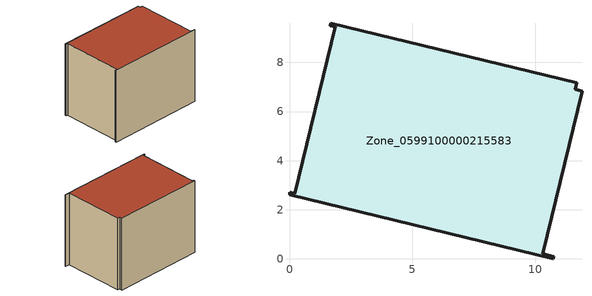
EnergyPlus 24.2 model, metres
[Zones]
Zone_0599100000215583
 floor ground (C_G): 10.75,0.09 10.73,0 0,2.61 0.02,2.71 0.22,2.66 1.86,9.45 1.66,9.5 1.69,9.6 11.7,7.18 11.63,6.9 11.91,6.83 10.31,0.21 z0
 wall outside (C_F): 1.66,9.5 1.86,9.45 0.22,2.66 0.02,2.71 0,2.61 10.73,0 10.75,0.09 10.31,0.21 11.91,6.83 11.63,6.9 11.7,7.18 1.69,9.6 1.66,9.5 z0:8.36
 roof outside (C_R): 11.7,7.18 1.69,9.6 1.66,9.5 1.86,9.45 0.22,2.66 0.02,2.71 0,2.61 10.73,0 10.75,0.09 10.31,0.21 11.91,6.83 11.63,6.9 z8.36
[BUILDING]
Pand.0599100000215583: North Axis=0; Terrain=City; Loads Convergence Tolerance Value=0.04; Temperature Convergence Tolerance Value=0.4; Solar Distribution=FullExterior; Maximum Number of Warmup Days=25; Minimum Number of Warmup Days=1
[Site:Location]
Rotterdam.The.Hague.AP_ZH_NLD Design_Conditions: Latitude=51.96; Longitude=4.45; Time Zone=1; Elevation=-4.5
[SITE:GROUNDTEMPERATURE:BUILDINGSURFACE]
18, 18, 18, 18, 18, 18, 18, 18, 18, 18, 18, 18
[MATERIAL] Thermal Absorptance=0.9; Solar Absorptance=0.7; Visible Absorptance=0.7
Name | Roughness | Thickness | Conductivity | Density | Specific Heat
G.TI.1992-2005 | MediumSmooth | 0.15 | 0.06 | 540 | 1210
F.TI.1992-2005 | Rough | 0.3 | 0.12 | 1920 | 840
R.TI.1992-2005 | MediumRough | 0.2 | 0.08 | 1500 | 1000
[CONSTRUCTION]
C_G: G.TI.1992-2005
C_F: F.TI.1992-2005
C_R: R.TI.1992-2005
[ZONE]
Zone_0599100000215583: Type=1; Multiplier=1; Ceiling Height=Autocalculate; Volume=Autocalculate; Floor Area=autocalculate; Part of Total Floor Area=Yes
[ZONEINFILTRATION:DESIGNFLOWRATE]
Infil_Zone_0599100000215583: Zone or ZoneList or Space or SpaceList=Zone_0599100000215583; Schedule=AlwaysOn; Design Flow Rate Calculation Method=Flow/Area; Flow Rate per Floor Area=0.0015; Constant Term Coefficient=1; Temperature Term Coefficient=0; Velocity Term Coefficient=0; Velocity Squared Term Coefficient=0
[HVACTEMPLATE:ZONE:IDEALLOADSAIRSYSTEM]
Zone_0599100000215583: Maximum Heating Supply Air Temperature=50; Minimum Cooling Supply Air Temperature=13; Maximum Heating Supply Air Humidity Ratio=0.0156; Minimum Cooling Supply Air Humidity Ratio=0.0077; Heating Limit=NoLimit; Cooling Limit=NoLimit; Dehumidification Control Type=ConstantSensibleHeatRatio; Cooling Sensible Heat Ratio=0.7; Dehumidification Setpoint=60; Humidification Control Type=None; Humidification Setpoint=30; Outdoor Air Method=None; Outdoor Air Flow Rate per Person=0.00944; Outdoor Air Flow Rate per Zone Floor Area=0; Outdoor Air Flow Rate per Zone=0; Demand Controlled Ventilation Type=None; Outdoor Air Economizer Type=NoEconomizer; Heat Recovery Type=None; Sensible Heat Recovery Effectiveness=0.7; Latent Heat Recovery Effectiveness=0.65
[ZONECONTROL:THERMOSTAT]
ThermostatControl_Zone_0599100000215583: Zone or ZoneList=Zone_0599100000215583; Control Type Schedule=DualSetpointControlType; Control 1=Thermostat_Zone_0599100000215583; Temperature Difference Between Cutout And Setpoint=0
[THERMOSTATSETPOINT:DUALSETPOINT]
Thermostat_Zone_0599100000215583: Heating Setpoint Temperature Schedule=HeatingSetpoint_Zone_0599100000215583; Cooling Setpoint Temperature Schedule=CoolingSetpoint_Zone_0599100000215583
[SCHEDULE:COMPACT]
HeatingSetpoint_Zone_0599100000215583: Through: 12/31, For: AllDays, Until: 24:00, 21
CoolingSetpoint_Zone_0599100000215583: Through: 12/31, For: AllDays, Until: 24:00, 24
DualSetpointControlType: Through: 12/31, For: AllDays, Until: 24:00, 4
AlwaysOn: Through: 12/31, For: AllDays, Until: 24:00, 1
